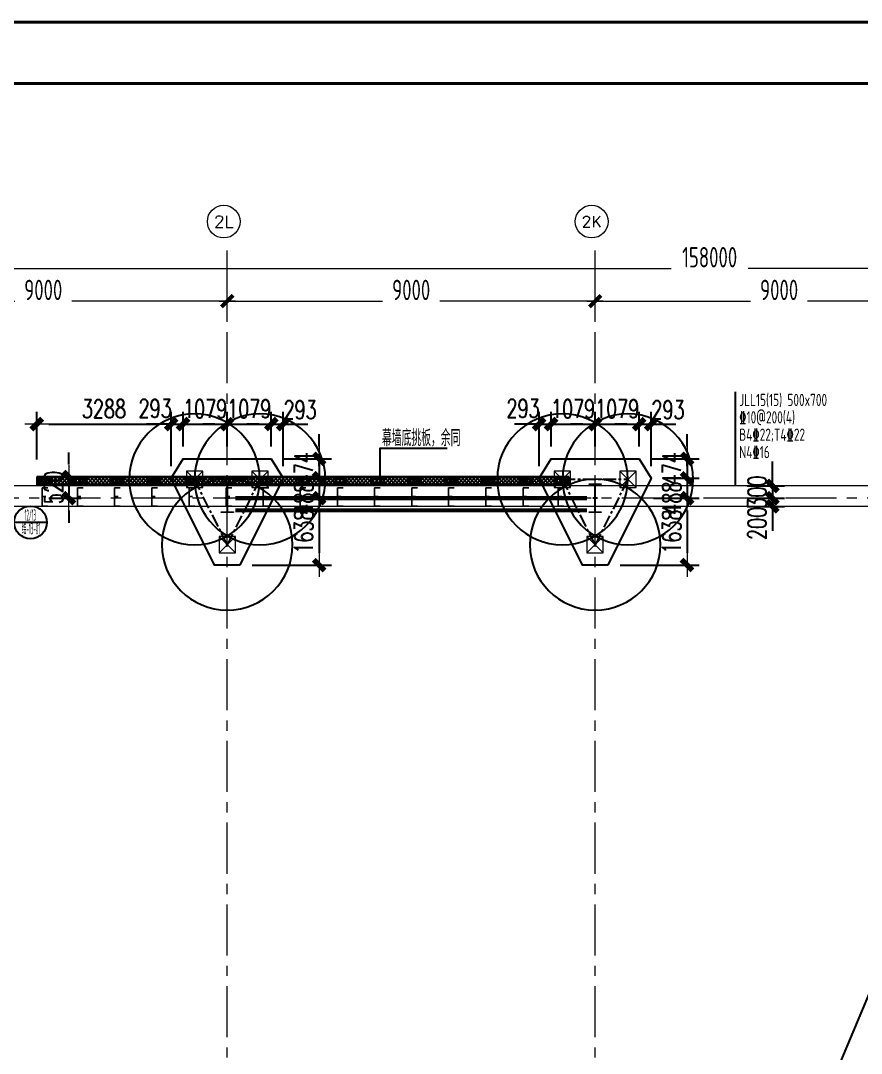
# Model space of a CAD drawing. Extents: x -1201378 to 2367219, y -619313 to 244905.
# Drawn here: x -178811 to -158247, y 4818 to 30085 of the extents above; entities that cross this region are included whole.
import ezdxf
from ezdxf.enums import TextEntityAlignment as Align

# ---------------------------------------------------------------- set-up
doc = ezdxf.new("R2010")
doc.units = 0
doc.header["$LTSCALE"] = 1000
doc.linetypes.add('CENTER', pattern=[2, 1.25, -0.25, 0.25, -0.25])
doc.layers.get('0').update_dxf_attribs({"linetype": 'CONTINUOUS'})
doc.layers.get('Defpoints').update_dxf_attribs({"linetype": 'CONTINUOUS'})
for name, color, linetype in [('0-cxFrame', 155, 'CONTINUOUS'), ('2钢材断面', 2, 'CONTINUOUS'), ('30预埋件', 30, 'CONTINUOUS'), ('40钢材投影', 40, 'CONTINUOUS'), ('ALT_CEN-0-30', 1, 'CENTER'), ('S-DOTE1', 140, 'CENTER'), ('S-HATCH1-W', 252, 'CONTINUOUS'), ('S-SGJ', 21, 'CONTINUOUS'), ('S-SKL-H', 151, 'CONTINUOUS'), ('S-SS', 111, 'CONTINUOUS'), ('S-XXX', 241, 'CONTINUOUS'), ('结构轮廓线', 1, 'CONTINUOUS')]:
    doc.layers.add(name, color=color, linetype=linetype)
for name, color, linetype, lineweight in [('0-cxText', 131, 'CONTINUOUS', 25), ('S-axis', 111, 'CONTINUOUS', 0), ('S-bkl', 4, 'CONTINUOUS', 0), ('S-col', 2, 'CONTINUOUS', 0), ('S-dim', 81, 'CONTINUOUS', 0), ('S-dote', 5, 'CENTER', 0), ('S-zhuang', 1, 'CONTINUOUS', 0), ('柱间支撑', 6, 'CENTER', 0)]:
    doc.layers.add(name, color=color, linetype=linetype, lineweight=lineweight)
doc.styles.add('_TCH_AXIS', font='COMPLEX', dxfattribs={"bigfont": 'GBCBIG'})
doc.styles.add('cx_tuming', font='simhei.ttf')
doc.styles.add('cx_tuqian1', font='')
doc.styles.add('DHTEXT-1', font='romans.shx', dxfattribs={"width": 0.7, "bigfont": 'chinese.shx'})
doc.styles.add('HZS', font='hzs.shx', dxfattribs={"width": 0.7, "bigfont": 'hztxt.shx'})
doc.styles.add('SS1', font='tj-romans1.shx', dxfattribs={"width": 0.7, "bigfont": 'tj-hztxt1.shx'})
doc.styles.add('TSSD_Dimension', font='tssdeng.shx', dxfattribs={"width": 0.7, "bigfont": 'hztxt.shx'})
doc.styles.add('样式 1', font='yjkeng.shx', dxfattribs={"width": 0.7, "height": 300, "bigfont": 'yjkchn.shx'})
doc.styles.add('黑体', font='simhei.ttf', dxfattribs={"width": 0.8})
doc.styles.get('cx_tuqian1').set_extended_font_data('SimSun')
doc.dimstyles.new('S-150-ARCHI', dxfattribs={"dimscale": 150, "dimtxt": 3, "dimasz": 2, "dimexe": 2, "dimexo": 2, "dimgap": 1, "dimtad": 1, "dimdec": 0, "dimzin": 0, "dimdsep": 46, "dimtxsty": 'SS1', "dimblk1": 'TT', "dimblk2": 'TT', "dimsah": 1, "dimcen": 1, "dimclrd": 256, "dimclre": 256, "dimclrt": 256, "dimadec": 0, "dimazin": 0, "dimtfac": 1, "dimtdec": 0, "dimtix": 1, "dimtmove": 2, "dimatfit": 0, "dimldrblk": 'TT', "dimfxl": 2, "dimtolj": 1, "dimtzin": 0, "dimarcsym": 0})
doc.dimstyles.new('TSSD_200_200', dxfattribs={"dimtxt": 500, "dimasz": 200, "dimexe": 200, "dimexo": 500, "dimgap": 200, "dimtad": 1, "dimdec": 0, "dimzin": 0, "dimdsep": 46, "dimtxsty": 'TSSD_Dimension', "dimblk": 'ARCHTICK', "dimcen": 0, "dimdle": 200, "dimclrt": 7, "dimadec": 0, "dimazin": 0, "dimtfac": 1, "dimtdec": 0, "dimtix": 1, "dimtmove": 2, "dimatfit": 3, "dimfxl": 1, "dimtolj": 1, "dimtzin": 0, "dimarcsym": 0})

# ---------------------------------------------------------------- blocks, each defined once
blk = doc.blocks.new('_ArchTick')
at = {"color": 0, "linetype": 'ByBlock', "const_width": 0.5}
blk.add_lwpolyline([(-0.71, -0.71), (0.71, 0.71)], dxfattribs=at)
blk = doc.blocks.new('*D100')
at = {"layer": 'Defpoints', "color": 0, "transparency": 16777216}
for p in [(-173758, -176778), (-182758, -177738), (-173758, -177738)]:
    blk.add_point(p, dxfattribs=at)
at = {"layer": 'S-axis', "color": 0, "lineweight": -2, "transparency": 16777216}
for p, q in [((-182758, -177238), (-182758, -176578)), ((-173758, -177238), (-173758, -176578)), ((-182958, -176778), (-178957, -176778)), ((-173558, -176778), (-177560, -176778))]:
    blk.add_line(p, q, dxfattribs=at)
at = {"layer": 'S-axis', "color": 0, "lineweight": -2, "transparency": 16777216, "xscale": 200, "yscale": 200, "zscale": 200, "rotation": 180}
blk.add_blockref('_ArchTick', (-182758, -176778), dxfattribs=at)
at = {"layer": 'S-axis', "color": 0, "lineweight": -2, "transparency": 16777216, "xscale": 200, "yscale": 200, "zscale": 200}
blk.add_blockref('_ArchTick', (-173758, -176778), dxfattribs=at)
at = {"layer": 'S-axis', "color": 7, "transparency": 16777216, "insert": (-178258, -176503), "char_height": 500, "attachment_point": 5, "style": 'TSSD_Dimension'}
blk.add_mtext('\\A1;9000', dxfattribs=at)
blk = doc.blocks.new('*D101')
at = {"layer": 'Defpoints', "color": 0, "transparency": 16777216}
for p in [(-164758, -176778), (-173758, -177738), (-164758, -177738)]:
    blk.add_point(p, dxfattribs=at)
at = {"layer": 'S-axis', "color": 0, "lineweight": -2, "transparency": 16777216}
for p, q in [((-173758, -177238), (-173758, -176578)), ((-164758, -177238), (-164758, -176578)), ((-173958, -176778), (-169957, -176778)), ((-164558, -176778), (-168560, -176778))]:
    blk.add_line(p, q, dxfattribs=at)
at = {"layer": 'S-axis', "color": 0, "lineweight": -2, "transparency": 16777216, "xscale": 200, "yscale": 200, "zscale": 200, "rotation": 180}
blk.add_blockref('_ArchTick', (-173758, -176778), dxfattribs=at)
at = {"layer": 'S-axis', "color": 0, "lineweight": -2, "transparency": 16777216, "xscale": 200, "yscale": 200, "zscale": 200}
blk.add_blockref('_ArchTick', (-164758, -176778), dxfattribs=at)
at = {"layer": 'S-axis', "color": 7, "transparency": 16777216, "insert": (-169258, -176503), "char_height": 500, "attachment_point": 5, "style": 'TSSD_Dimension'}
blk.add_mtext('\\A1;9000', dxfattribs=at)
blk = doc.blocks.new('*D102')
at = {"layer": 'Defpoints', "color": 0, "transparency": 16777216}
for p in [(-155758, -176778), (-164758, -177738), (-155758, -177738)]:
    blk.add_point(p, dxfattribs=at)
at = {"layer": 'S-axis', "color": 0, "lineweight": -2, "transparency": 16777216}
for p, q in [((-164758, -177238), (-164758, -176578)), ((-155758, -177238), (-155758, -176578)), ((-164958, -176778), (-160957, -176778)), ((-155558, -176778), (-159560, -176778))]:
    blk.add_line(p, q, dxfattribs=at)
at = {"layer": 'S-axis', "color": 0, "lineweight": -2, "transparency": 16777216, "xscale": 200, "yscale": 200, "zscale": 200, "rotation": 180}
blk.add_blockref('_ArchTick', (-164758, -176778), dxfattribs=at)
at = {"layer": 'S-axis', "color": 0, "lineweight": -2, "transparency": 16777216, "xscale": 200, "yscale": 200, "zscale": 200}
blk.add_blockref('_ArchTick', (-155758, -176778), dxfattribs=at)
at = {"layer": 'S-axis', "color": 7, "transparency": 16777216, "insert": (-160258, -176503), "char_height": 500, "attachment_point": 5, "style": 'TSSD_Dimension'}
blk.add_mtext('\\A1;9000', dxfattribs=at)
blk = doc.blocks.new('*D112')
at = {"layer": 'Defpoints', "color": 0, "transparency": 16777216}
for p in [(-82958, -175978), (-240958, -177638), (-82958, -177638)]:
    blk.add_point(p, dxfattribs=at)
at = {"layer": 'S-axis', "color": 0, "lineweight": -2, "transparency": 16777216}
for p, q in [((-240958, -177138), (-240958, -175778)), ((-82958, -177138), (-82958, -175778)), ((-241158, -175978), (-162899, -175978)), ((-82758, -175978), (-161018, -175978))]:
    blk.add_line(p, q, dxfattribs=at)
at = {"layer": 'S-axis', "color": 0, "lineweight": -2, "transparency": 16777216, "xscale": 200, "yscale": 200, "zscale": 200, "rotation": 180}
blk.add_blockref('_ArchTick', (-240958, -175978), dxfattribs=at)
at = {"layer": 'S-axis', "color": 0, "lineweight": -2, "transparency": 16777216, "xscale": 200, "yscale": 200, "zscale": 200}
blk.add_blockref('_ArchTick', (-82958, -175978), dxfattribs=at)
at = {"layer": 'S-axis', "color": 7, "transparency": 16777216, "insert": (-161958, -175703), "char_height": 500, "attachment_point": 5, "style": 'TSSD_Dimension'}
blk.add_mtext('\\A1;158000', dxfattribs=at)
blk = doc.blocks.new('nt66')
at = {"layer": 'S-col'}
blk.add_lwpolyline([(-195790, 766820), (-195490, 766820), (-195490, 766808), (-195636, 766808), (-195636, 766132), (-195490, 766132), (-195490, 766120), (-195790, 766120), (-195790, 766132), (-195644, 766132), (-195644, 766808), (-195790, 766808)], close=True, dxfattribs=at)
blk = doc.blocks.new('33333')
for p in [(-23214, -43900), (-14214, -43900)]:
    blk.add_blockref('nt66', p)
blk = doc.blocks.new('S-ZHUANG-400')
at = {"layer": 'S-zhuang'}
for p, q in [((200, -200), (-200, 200)), ((-200, -200), (200, 200))]:
    blk.add_line(p, q, dxfattribs=at)
blk.add_lwpolyline([(-200, 200), (200, 200), (200, -200), (-200, -200)], close=True, dxfattribs=at)
blk = doc.blocks.new('CT3')
at = {"layer": 'Defpoints'}
for centre in [(-101758, -256416), (-102558, -258016), (-100958, -258016)]:
    blk.add_circle(centre, 1600, dxfattribs=at)
at = {"layer": 'S-DOTE1', "ltscale": 0.25}
for p, q in [((-101698, -257554), (-101818, -257554)), ((-101758, -257494), (-101758, -257614))]:
    blk.add_line(p, q, dxfattribs=at)
at = {"layer": 'S-DOTE1', "linetype": 'CENTER', "ltscale": 0.25}
blk.add_lwpolyline([(-100958, -258016), (-101758, -256416), (-102558, -258016)], close=True, dxfattribs=at)
at = {"layer": 'S-HATCH1-W'}
blk.add_lwpolyline([(-101449, -255916), (-102067, -255916), (-103130, -258042), (-102837, -258516), (-100680, -258516), (-100387, -258042)], close=True, dxfattribs=at)
at = {"layer": 'S-zhuang', "rotation": 90.00000000000001}
for p in [(-101758, -256416), (-102558, -258016), (-100958, -258016)]:
    blk.add_blockref('S-ZHUANG-400', p, dxfattribs=at)
blk = doc.blocks.new('TK22.A0 L(Dragon)')
at = {"layer": '0-cxFrame', "color": 7, "const_width": 0.5}
blk.add_lwpolyline([(0, 0), (-1486, 0), (-1486, 841), (0, 841)], close=True, dxfattribs=at)
at = {"layer": '0-cxFrame', "const_width": 0.5}
blk.add_lwpolyline([(-80, 10), (-1466, 10), (-1466, 831), (-80, 831)], close=True, dxfattribs=at)
at = {"style": '黑体', "flags": 4}
blk.add_attdef('图幅', text='', height=3.3, dxfattribs=at).set_placement((-40, 3), align=Align.RIGHT)
at = {"layer": '0-cxText', "flags": 4}
for tag, height, style, p in [('建设单位', 3.5, 'cx_tuming', (-45, 240)), ('项目名称', 3.5, 'cx_tuming', (-45, 210)), ('子项名称', 3.5, 'cx_tuming', (-45, 180)), ('工程编号', 3.3, 'cx_tuqian1', (-35, 165)), ('图名1', 3.5, 'cx_tuming', (-45, 87)), ('图名2', 3.5, 'cx_tuming', (-45, 79)), ('图名3', 3.5, 'cx_tuming', (-45, 71)), ('出图日期', 3.3, 'cx_tuqian1', (-39, 60)), ('专业', 3.3, 'cx_tuqian1', (-55, 52)), ('图号', 3.3, 'cx_tuqian1', (-55, 44)), ('版次', 3.3, 'cx_tuqian1', (-20, 44))]:
    blk.add_attdef(tag, text='', height=height, dxfattribs=dict(at, style=style)).set_placement(p, align=Align.MIDDLE)
at = {"layer": 'Defpoints', "color": 6, "flags": 4}
for tag, height, style, p in [('tufu', 3.3, '黑体', (-12, 12)), ('dwfname', 4, 'cx_tuqian1', (-80, 3))]:
    blk.add_attdef(tag, text='', height=height, dxfattribs=dict(at, style=style)).set_placement(p, align=Align.RIGHT)
blk = doc.blocks.new('TT')
blk.add_line((-0.969, 0), (0.969, 0))
at = {"const_width": 0.45}
blk.add_lwpolyline([(-0.442, -0.442), (0.442, 0.442)], dxfattribs=at)
blk = doc.blocks.new('*D2096')
at = {"layer": 'Defpoints', "color": 0, "transparency": 16777216}
for p in [(-174837, 20214), (-174837, 19364), (-175130, 18889)]:
    blk.add_point(p, dxfattribs=at)
at = {"layer": 'S-dim', "lineweight": -2, "transparency": 16777216}
for p, q in [((-175130, 19189), (-175130, 20514)), ((-174837, 19664), (-174837, 20514)), ((-175430, 20214), (-175730, 20214)), ((-175130, 20214), (-174837, 20214)), ((-174537, 20214), (-174237, 20214))]:
    blk.add_line(p, q, dxfattribs=at)
at = {"layer": 'S-dim', "lineweight": -2, "transparency": 16777216, "xscale": 300, "yscale": 300, "zscale": 300}
blk.add_blockref('TT', (-175130, 20214), dxfattribs=at)
at = {"layer": 'S-dim', "lineweight": -2, "transparency": 16777216, "xscale": 300, "yscale": 300, "zscale": 300, "rotation": 180}
blk.add_blockref('TT', (-174837, 20214), dxfattribs=at)
at = {"layer": 'S-dim', "transparency": 16777216, "insert": (-175522, 20598), "char_height": 450, "attachment_point": 5, "style": 'SS1'}
blk.add_mtext('\\A1;293', dxfattribs=at)
blk = doc.blocks.new('*D2097')
at = {"layer": 'Defpoints', "color": 0, "transparency": 16777216}
for p in [(-173758, 20214), (-174837, 19364), (-173758, 19364)]:
    blk.add_point(p, dxfattribs=at)
at = {"layer": 'S-dim', "lineweight": -2, "transparency": 16777216}
for p, q in [((-174837, 19664), (-174837, 20514)), ((-173758, 19664), (-173758, 20514)), ((-175137, 20214), (-175437, 20214)), ((-174837, 20214), (-173758, 20214)), ((-173458, 20214), (-173158, 20214))]:
    blk.add_line(p, q, dxfattribs=at)
at = {"layer": 'S-dim', "lineweight": -2, "transparency": 16777216, "xscale": 300, "yscale": 300, "zscale": 300}
blk.add_blockref('TT', (-174837, 20214), dxfattribs=at)
at = {"layer": 'S-dim', "lineweight": -2, "transparency": 16777216, "xscale": 300, "yscale": 300, "zscale": 300, "rotation": 180}
blk.add_blockref('TT', (-173758, 20214), dxfattribs=at)
at = {"layer": 'S-dim', "transparency": 16777216, "insert": (-174298, 20589), "char_height": 450, "attachment_point": 5, "style": 'SS1'}
blk.add_mtext('\\A1;1079', dxfattribs=at)
blk = doc.blocks.new('*D2098')
at = {"layer": 'Defpoints', "color": 0, "transparency": 16777216}
for p in [(-172680, 20214), (-173758, 19364), (-172680, 19364)]:
    blk.add_point(p, dxfattribs=at)
at = {"layer": 'S-dim', "lineweight": -2, "transparency": 16777216}
for p, q in [((-173758, 19664), (-173758, 20514)), ((-172680, 19664), (-172680, 20514)), ((-174058, 20214), (-174358, 20214)), ((-173758, 20214), (-172680, 20214)), ((-172380, 20214), (-172080, 20214))]:
    blk.add_line(p, q, dxfattribs=at)
at = {"layer": 'S-dim', "lineweight": -2, "transparency": 16777216, "xscale": 300, "yscale": 300, "zscale": 300}
blk.add_blockref('TT', (-173758, 20214), dxfattribs=at)
at = {"layer": 'S-dim', "lineweight": -2, "transparency": 16777216, "xscale": 300, "yscale": 300, "zscale": 300, "rotation": 180}
blk.add_blockref('TT', (-172680, 20214), dxfattribs=at)
at = {"layer": 'S-dim', "transparency": 16777216, "insert": (-173219, 20589), "char_height": 450, "attachment_point": 5, "style": 'SS1'}
blk.add_mtext('\\A1;1079', dxfattribs=at)
blk = doc.blocks.new('*D2099')
at = {"layer": 'Defpoints', "color": 0, "transparency": 16777216}
for p in [(-172387, 20214), (-172680, 19364), (-172387, 18889)]:
    blk.add_point(p, dxfattribs=at)
at = {"layer": 'S-dim', "lineweight": -2, "transparency": 16777216}
for p, q in [((-172680, 19664), (-172680, 20514)), ((-172387, 19189), (-172387, 20514)), ((-172980, 20214), (-173280, 20214)), ((-172680, 20214), (-172387, 20214)), ((-172087, 20214), (-171787, 20214))]:
    blk.add_line(p, q, dxfattribs=at)
at = {"layer": 'S-dim', "lineweight": -2, "transparency": 16777216, "xscale": 300, "yscale": 300, "zscale": 300}
blk.add_blockref('TT', (-172680, 20214), dxfattribs=at)
at = {"layer": 'S-dim', "lineweight": -2, "transparency": 16777216, "xscale": 300, "yscale": 300, "zscale": 300, "rotation": 180}
blk.add_blockref('TT', (-172387, 20214), dxfattribs=at)
at = {"layer": 'S-dim', "transparency": 16777216, "insert": (-171976, 20564), "char_height": 450, "attachment_point": 5, "style": 'SS1'}
blk.add_mtext('\\A1;293', dxfattribs=at)
blk = doc.blocks.new('*D2100')
at = {"layer": 'Defpoints', "color": 0, "transparency": 16777216}
for p in [(-172680, 19364), (-172387, 18889), (-171511, 18889)]:
    blk.add_point(p, dxfattribs=at)
at = {"layer": 'S-dim', "lineweight": -2, "transparency": 16777216}
for p, q in [((-171511, 19664), (-171511, 19964)), ((-172380, 19364), (-171211, 19364)), ((-171511, 19364), (-171511, 18889)), ((-172087, 18889), (-171211, 18889)), ((-171511, 18589), (-171511, 18289))]:
    blk.add_line(p, q, dxfattribs=at)
at = {"layer": 'S-dim', "lineweight": -2, "transparency": 16777216, "xscale": 300, "yscale": 300, "zscale": 300}
for p, rotation in [((-171511, 19364), 270), ((-171511, 18889), 90)]:
    blk.add_blockref('TT', p, dxfattribs=dict(at, rotation=rotation))
at = {"layer": 'S-dim', "transparency": 16777216, "insert": (-171886, 19127), "char_height": 450, "attachment_point": 5, "rotation": 90, "style": 'SS1'}
blk.add_mtext('\\A1;474', dxfattribs=at)
blk = doc.blocks.new('*D2101')
at = {"layer": 'Defpoints', "color": 0, "transparency": 16777216}
for p in [(-172387, 18889), (-172630, 18402), (-171511, 18402)]:
    blk.add_point(p, dxfattribs=at)
at = {"layer": 'S-dim', "lineweight": -2, "transparency": 16777216}
for p, q in [((-171511, 19189), (-171511, 19489)), ((-172087, 18889), (-171211, 18889)), ((-171511, 18889), (-171511, 18402)), ((-172330, 18402), (-171211, 18402)), ((-171511, 18102), (-171511, 17802))]:
    blk.add_line(p, q, dxfattribs=at)
at = {"layer": 'S-dim', "lineweight": -2, "transparency": 16777216, "xscale": 300, "yscale": 300, "zscale": 300}
for p, rotation in [((-171511, 18889), 270), ((-171511, 18402), 90)]:
    blk.add_blockref('TT', p, dxfattribs=dict(at, rotation=rotation))
at = {"layer": 'S-dim', "transparency": 16777216, "insert": (-171886, 18402), "char_height": 450, "attachment_point": 5, "rotation": 90, "style": 'SS1'}
blk.add_mtext('\\A1;488', dxfattribs=at)
blk = doc.blocks.new('*D2102')
at = {"layer": 'Defpoints', "color": 0, "transparency": 16777216}
for p in [(-172630, 18402), (-173449, 16764), (-171511, 16764)]:
    blk.add_point(p, dxfattribs=at)
at = {"layer": 'S-dim', "lineweight": -2, "transparency": 16777216}
for p, q in [((-172330, 18402), (-171211, 18402)), ((-171511, 18102), (-171511, 17064)), ((-173149, 16764), (-171211, 16764))]:
    blk.add_line(p, q, dxfattribs=at)
at = {"layer": 'S-dim', "lineweight": -2, "transparency": 16777216, "xscale": 300, "yscale": 300, "zscale": 300}
for p, rotation in [((-171511, 18402), 90), ((-171511, 16764), 270)]:
    blk.add_blockref('TT', p, dxfattribs=dict(at, rotation=rotation))
at = {"layer": 'S-dim', "transparency": 16777216, "insert": (-171886, 17583), "char_height": 450, "attachment_point": 5, "rotation": 90, "style": 'SS1'}
blk.add_mtext('\\A1;1638', dxfattribs=at)
blk = doc.blocks.new('*D2103')
at = {"layer": 'Defpoints', "color": 0, "transparency": 16777216}
for p in [(-165837, 20214), (-165837, 19364), (-166130, 18889)]:
    blk.add_point(p, dxfattribs=at)
at = {"layer": 'S-dim', "lineweight": -2, "transparency": 16777216}
for p, q in [((-166130, 19189), (-166130, 20514)), ((-165837, 19664), (-165837, 20514)), ((-166430, 20214), (-166730, 20214)), ((-166130, 20214), (-165837, 20214)), ((-165537, 20214), (-165237, 20214))]:
    blk.add_line(p, q, dxfattribs=at)
at = {"layer": 'S-dim', "lineweight": -2, "transparency": 16777216, "xscale": 300, "yscale": 300, "zscale": 300}
blk.add_blockref('TT', (-166130, 20214), dxfattribs=at)
at = {"layer": 'S-dim', "lineweight": -2, "transparency": 16777216, "xscale": 300, "yscale": 300, "zscale": 300, "rotation": 180}
blk.add_blockref('TT', (-165837, 20214), dxfattribs=at)
at = {"layer": 'S-dim', "transparency": 16777216, "insert": (-166522, 20598), "char_height": 450, "attachment_point": 5, "style": 'SS1'}
blk.add_mtext('\\A1;293', dxfattribs=at)
blk = doc.blocks.new('*D2104')
at = {"layer": 'Defpoints', "color": 0, "transparency": 16777216}
for p in [(-164758, 20214), (-165837, 19364), (-164758, 19364)]:
    blk.add_point(p, dxfattribs=at)
at = {"layer": 'S-dim', "lineweight": -2, "transparency": 16777216}
for p, q in [((-165837, 19664), (-165837, 20514)), ((-164758, 19664), (-164758, 20514)), ((-166137, 20214), (-166437, 20214)), ((-165837, 20214), (-164758, 20214)), ((-164458, 20214), (-164158, 20214))]:
    blk.add_line(p, q, dxfattribs=at)
at = {"layer": 'S-dim', "lineweight": -2, "transparency": 16777216, "xscale": 300, "yscale": 300, "zscale": 300}
blk.add_blockref('TT', (-165837, 20214), dxfattribs=at)
at = {"layer": 'S-dim', "lineweight": -2, "transparency": 16777216, "xscale": 300, "yscale": 300, "zscale": 300, "rotation": 180}
blk.add_blockref('TT', (-164758, 20214), dxfattribs=at)
at = {"layer": 'S-dim', "transparency": 16777216, "insert": (-165298, 20589), "char_height": 450, "attachment_point": 5, "style": 'SS1'}
blk.add_mtext('\\A1;1079', dxfattribs=at)
blk = doc.blocks.new('*D2105')
at = {"layer": 'Defpoints', "color": 0, "transparency": 16777216}
for p in [(-163680, 20214), (-164758, 19364), (-163680, 19364)]:
    blk.add_point(p, dxfattribs=at)
at = {"layer": 'S-dim', "lineweight": -2, "transparency": 16777216}
for p, q in [((-164758, 19664), (-164758, 20514)), ((-163680, 19664), (-163680, 20514)), ((-165058, 20214), (-165358, 20214)), ((-164758, 20214), (-163680, 20214)), ((-163380, 20214), (-163080, 20214))]:
    blk.add_line(p, q, dxfattribs=at)
at = {"layer": 'S-dim', "lineweight": -2, "transparency": 16777216, "xscale": 300, "yscale": 300, "zscale": 300}
blk.add_blockref('TT', (-164758, 20214), dxfattribs=at)
at = {"layer": 'S-dim', "lineweight": -2, "transparency": 16777216, "xscale": 300, "yscale": 300, "zscale": 300, "rotation": 180}
blk.add_blockref('TT', (-163680, 20214), dxfattribs=at)
at = {"layer": 'S-dim', "transparency": 16777216, "insert": (-164219, 20589), "char_height": 450, "attachment_point": 5, "style": 'SS1'}
blk.add_mtext('\\A1;1079', dxfattribs=at)
blk = doc.blocks.new('*D2106')
at = {"layer": 'Defpoints', "color": 0, "transparency": 16777216}
for p in [(-163387, 20214), (-163680, 19364), (-163387, 18889)]:
    blk.add_point(p, dxfattribs=at)
at = {"layer": 'S-dim', "lineweight": -2, "transparency": 16777216}
for p, q in [((-163680, 19664), (-163680, 20514)), ((-163387, 19189), (-163387, 20514)), ((-163980, 20214), (-164280, 20214)), ((-163680, 20214), (-163387, 20214)), ((-163087, 20214), (-162787, 20214))]:
    blk.add_line(p, q, dxfattribs=at)
at = {"layer": 'S-dim', "lineweight": -2, "transparency": 16777216, "xscale": 300, "yscale": 300, "zscale": 300}
blk.add_blockref('TT', (-163680, 20214), dxfattribs=at)
at = {"layer": 'S-dim', "lineweight": -2, "transparency": 16777216, "xscale": 300, "yscale": 300, "zscale": 300, "rotation": 180}
blk.add_blockref('TT', (-163387, 20214), dxfattribs=at)
at = {"layer": 'S-dim', "transparency": 16777216, "insert": (-162976, 20564), "char_height": 450, "attachment_point": 5, "style": 'SS1'}
blk.add_mtext('\\A1;293', dxfattribs=at)
blk = doc.blocks.new('*D2107')
at = {"layer": 'Defpoints', "color": 0, "transparency": 16777216}
for p in [(-163680, 19364), (-163387, 18889), (-162511, 18889)]:
    blk.add_point(p, dxfattribs=at)
at = {"layer": 'S-dim', "lineweight": -2, "transparency": 16777216}
for p, q in [((-162511, 19664), (-162511, 19964)), ((-163380, 19364), (-162211, 19364)), ((-162511, 19364), (-162511, 18889)), ((-163087, 18889), (-162211, 18889)), ((-162511, 18589), (-162511, 18289))]:
    blk.add_line(p, q, dxfattribs=at)
at = {"layer": 'S-dim', "lineweight": -2, "transparency": 16777216, "xscale": 300, "yscale": 300, "zscale": 300}
for p, rotation in [((-162511, 19364), 270), ((-162511, 18889), 90)]:
    blk.add_blockref('TT', p, dxfattribs=dict(at, rotation=rotation))
at = {"layer": 'S-dim', "transparency": 16777216, "insert": (-162886, 19127), "char_height": 450, "attachment_point": 5, "rotation": 90, "style": 'SS1'}
blk.add_mtext('\\A1;474', dxfattribs=at)
blk = doc.blocks.new('*D2108')
at = {"layer": 'Defpoints', "color": 0, "transparency": 16777216}
for p in [(-163387, 18889), (-163630, 18402), (-162511, 18402)]:
    blk.add_point(p, dxfattribs=at)
at = {"layer": 'S-dim', "lineweight": -2, "transparency": 16777216}
for p, q in [((-162511, 19189), (-162511, 19489)), ((-163087, 18889), (-162211, 18889)), ((-162511, 18889), (-162511, 18402)), ((-163330, 18402), (-162211, 18402)), ((-162511, 18102), (-162511, 17802))]:
    blk.add_line(p, q, dxfattribs=at)
at = {"layer": 'S-dim', "lineweight": -2, "transparency": 16777216, "xscale": 300, "yscale": 300, "zscale": 300}
for p, rotation in [((-162511, 18889), 270), ((-162511, 18402), 90)]:
    blk.add_blockref('TT', p, dxfattribs=dict(at, rotation=rotation))
at = {"layer": 'S-dim', "transparency": 16777216, "insert": (-162886, 18402), "char_height": 450, "attachment_point": 5, "rotation": 90, "style": 'SS1'}
blk.add_mtext('\\A1;488', dxfattribs=at)
blk = doc.blocks.new('*D2109')
at = {"layer": 'Defpoints', "color": 0, "transparency": 16777216}
for p in [(-163630, 18402), (-164449, 16764), (-162511, 16764)]:
    blk.add_point(p, dxfattribs=at)
at = {"layer": 'S-dim', "lineweight": -2, "transparency": 16777216}
for p, q in [((-163330, 18402), (-162211, 18402)), ((-162511, 18102), (-162511, 17064)), ((-164149, 16764), (-162211, 16764))]:
    blk.add_line(p, q, dxfattribs=at)
at = {"layer": 'S-dim', "lineweight": -2, "transparency": 16777216, "xscale": 300, "yscale": 300, "zscale": 300}
for p, rotation in [((-162511, 18402), 90), ((-162511, 16764), 270)]:
    blk.add_blockref('TT', p, dxfattribs=dict(at, rotation=rotation))
at = {"layer": 'S-dim', "transparency": 16777216, "insert": (-162886, 17583), "char_height": 450, "attachment_point": 5, "rotation": 90, "style": 'SS1'}
blk.add_mtext('\\A1;1638', dxfattribs=at)
blk = doc.blocks.new('*D6403')
at = {"layer": 'Defpoints', "color": 0, "transparency": 16777216}
for p in [(-161339, 18702), (-161339, 18402), (-160423, 18402)]:
    blk.add_point(p, dxfattribs=at)
at = {"layer": 'S-dim', "lineweight": -2, "transparency": 16777216}
for p, q in [((-160423, 19002), (-160423, 19302)), ((-161039, 18702), (-160123, 18702)), ((-160423, 18702), (-160423, 18402)), ((-161039, 18402), (-160123, 18402)), ((-160423, 18102), (-160423, 17802))]:
    blk.add_line(p, q, dxfattribs=at)
at = {"layer": 'S-dim', "lineweight": -2, "transparency": 16777216, "xscale": 300, "yscale": 300, "zscale": 300}
for p, rotation in [((-160423, 18702), 270), ((-160423, 18402), 90)]:
    blk.add_blockref('TT', p, dxfattribs=dict(at, rotation=rotation))
at = {"layer": 'S-dim', "transparency": 16777216, "insert": (-160798, 18552), "char_height": 450, "attachment_point": 5, "rotation": 90, "style": 'SS1'}
blk.add_mtext('\\A1;300', dxfattribs=at)
blk = doc.blocks.new('*D6404')
at = {"layer": 'Defpoints', "color": 0, "transparency": 16777216}
for p in [(-161339, 18402), (-161339, 18202), (-160423, 18202)]:
    blk.add_point(p, dxfattribs=at)
at = {"layer": 'S-dim', "lineweight": -2, "transparency": 16777216}
for p, q in [((-160423, 18702), (-160423, 19002)), ((-161039, 18402), (-160123, 18402)), ((-161039, 18202), (-160123, 18202)), ((-160423, 18402), (-160423, 18202)), ((-160423, 17902), (-160423, 17602))]:
    blk.add_line(p, q, dxfattribs=at)
at = {"layer": 'S-dim', "lineweight": -2, "transparency": 16777216, "xscale": 300, "yscale": 300, "zscale": 300}
for p, rotation in [((-160423, 18402), 270), ((-160423, 18202), 90)]:
    blk.add_blockref('TT', p, dxfattribs=dict(at, rotation=rotation))
at = {"layer": 'S-dim', "transparency": 16777216, "insert": (-160798, 17785), "char_height": 450, "attachment_point": 5, "rotation": 90, "style": 'SS1'}
blk.add_mtext('\\A1;200', dxfattribs=at)
blk = doc.blocks.new('*D6539')
at = {"layer": 'Defpoints', "color": 0, "transparency": 16777216}
for p in [(-175130, 20214), (-178418, 19052), (-175130, 18889)]:
    blk.add_point(p, dxfattribs=at)
at = {"layer": 'S-dim', "lineweight": -2, "transparency": 16777216}
for p, q in [((-178418, 19352), (-178418, 20514)), ((-175130, 19189), (-175130, 20514)), ((-178118, 20214), (-175430, 20214))]:
    blk.add_line(p, q, dxfattribs=at)
at = {"layer": 'S-dim', "lineweight": -2, "transparency": 16777216, "xscale": 300, "yscale": 300, "zscale": 300, "rotation": 180}
blk.add_blockref('TT', (-178418, 20214), dxfattribs=at)
at = {"layer": 'S-dim', "lineweight": -2, "transparency": 16777216, "xscale": 300, "yscale": 300, "zscale": 300}
blk.add_blockref('TT', (-175130, 20214), dxfattribs=at)
at = {"layer": 'S-dim', "transparency": 16777216, "insert": (-176774, 20589), "char_height": 450, "attachment_point": 5, "style": 'SS1'}
blk.add_mtext('\\A1;3288', dxfattribs=at)
blk = doc.blocks.new('*D6540')
at = {"layer": 'Defpoints', "color": 0, "transparency": 16777216}
for p in [(-178418, 18922), (-178418, 18402), (-177630, 18402)]:
    blk.add_point(p, dxfattribs=at)
at = {"layer": 'S-dim', "lineweight": -2, "transparency": 16777216}
for p, q in [((-177630, 19222), (-177630, 19522)), ((-178118, 18922), (-177330, 18922)), ((-177630, 18922), (-177630, 18402)), ((-178118, 18402), (-177330, 18402)), ((-177630, 18102), (-177630, 17802))]:
    blk.add_line(p, q, dxfattribs=at)
at = {"layer": 'S-dim', "lineweight": -2, "transparency": 16777216, "xscale": 300, "yscale": 300, "zscale": 300}
for p, rotation in [((-177630, 18922), 270), ((-177630, 18402), 90)]:
    blk.add_blockref('TT', p, dxfattribs=dict(at, rotation=rotation))
at = {"layer": 'S-dim', "transparency": 16777216, "insert": (-178005, 18662), "char_height": 450, "attachment_point": 5, "rotation": 90, "style": 'SS1'}
blk.add_mtext('\\A1;520', dxfattribs=at)
blk = doc.blocks.new('2号一层翻口')
at = {"layer": '结构轮廓线', "color": 1, "ltscale": 500}
for p, q in [((-165398, 518922), (-178418, 518922)), ((-178418, 518922), (-178418, 518702)), ((-165398, 518922), (-165398, 518702))]:
    blk.add_line(p, q, dxfattribs=at)
blk = doc.blocks.new('20250902145151')
at = {"layer": '2钢材断面'}
for p, q in [((150, 100), (-150, 100)), ((-150, 100), (-150, -100)), ((150, -100), (150, 100)), ((-150, -100), (150, -100))]:
    blk.add_line(p, q, dxfattribs=at)
at = {"layer": '40钢材投影'}
for centre, radius in [((-100, 50), 10), ((-100, 50), 5), ((0, 50), 10), ((0, 50), 5), ((100, 50), 10), ((100, 50), 5), ((-100, -50), 10), ((-100, -50), 5), ((0, -50), 10), ((0, -50), 5), ((100, -50), 10), ((100, -50), 5)]:
    blk.add_circle(centre, radius, dxfattribs=at)
at = {"layer": 'ALT_CEN-0-30', "ltscale": 20}
for p, q in [((-150, 50), (150, 50)), ((-100, 100), (-100, -100)), ((0, 100), (0, -100)), ((100, 100), (100, -100)), ((-150, -50), (150, -50))]:
    blk.add_line(p, q, dxfattribs=at)
blk = doc.blocks.new('20250912153858')
at = {"ltscale": 50}
blk.add_blockref('20250902145151', (0, 100), dxfattribs=at)
at = {"layer": '30预埋件', "style": 'DHTEXT-1', "text_generation_flag": 6, "width": 0.55}
blk.add_attdef('B', (105, -65), '', height=450, dxfattribs=at)
blk = doc.blocks.new('A$C9c07358d')
at = {"layer": '柱间支撑', "const_width": 100}
for points in [[(75100, 150), (66500, 150)], [(75100, -150), (66500, -150)]]:
    blk.add_lwpolyline(points, dxfattribs=at)
blk = doc.blocks.new('2#轴网')
at = {"layer": 'S-axis'}
for centre in [(-173843.4, -174832), (-164843.4, -174832)]:
    blk.add_circle(centre, 400, dxfattribs=at)
at = {"layer": 'S-dote'}
for p, q in [((-173758.5, -270787), (-173758.5, -175298.2)), ((-164758.5, -270787), (-164758.5, -175298.2)), ((-74854.3, -181598.2), (-251154.3, -181598.2))]:
    blk.add_line(p, q, dxfattribs=at)
at = {"layer": 'S-axis', "style": '_TCH_AXIS'}
for s, height, p, p2 in [('2L', 288.12, (-174083.5, -174976.1), (-173603.3, -174976.1)), ('2K', 265.5, (-165089.9, -174964.8), (-164596.8, -174964.8))]:
    blk.add_text(s, height=height, dxfattribs=at).set_placement(p, p2, align=Align.FIT)
at = {"layer": 'S-axis'}
for base, p1, p2, picture, middle in [((-82958.5, -175978.2), (-240958.5, -177638.2), (-82958.5, -177638.2), '*D112', (-161958.5, -175703.2)), ((-173758.5, -176778.2), (-182758.5, -177738.2), (-173758.5, -177738.2), '*D100', (-178258.5, -176503.2)), ((-164758.5, -176778.2), (-173758.5, -177738.2), (-164758.5, -177738.2), '*D101', (-169258.5, -176503.2)), ((-155758.5, -176778.2), (-164758.5, -177738.2), (-155758.5, -177738.2), '*D102', (-160258.5, -176503.2))]:
    dim = blk.add_linear_dim(base=base, p1=p1, p2=p2, angle=0, dimstyle='TSSD_200_200', dxfattribs=at)
    dim.commit()
    dim.dimension.update_dxf_attribs({"geometry": picture, "text_midpoint": middle, "dimtype": 161})

msp = doc.modelspace()

# ---------------------------------------------------------------- hatches: boundary and pattern name
at = {"layer": 'S-HATCH1-W'}
h = msp.add_hatch(dxfattribs=at)
h.set_pattern_fill('ANSI37', color=256, scale=20)
h.set_pattern_definition([(45, (54000, 274540.09), (-44.901281, 44.901281), []), (135, (54000, 274540.09), (-44.901281, -44.901281), [])])
h.paths.add_polyline_path([(-165448.5, 18721.8), (-165448.5, 18921.8), (-178368.5, 18921.8), (-178368.5, 18721.8)])

# ---------------------------------------------------------------- linework, layer by layer
at = {"layer": 'Defpoints', "color": 1}
msp.add_line((-153008.5, 18363.8), (-214519.2, -128743.1), dxfattribs=at)
at = {"layer": 'S-bkl'}
for p, q in [((-83754.5, 18701.8), (-219244.8, 18701.8)), ((-83754.5, 18201.8), (-218937.8, 18201.8))]:
    msp.add_line(p, q, dxfattribs=at)
at = {"layer": 'S-HATCH1-W'}
msp.add_lwpolyline([(-178368.5, 18921.8), (-165448.5, 18921.8), (-165448.5, 18721.8), (-178368.5, 18721.8)], close=True, dxfattribs=at)
at = {"layer": 'S-SGJ'}
msp.add_lwpolyline([(-168379.5, 19618.8), (-170029, 19618.8), (-170029, 18921.8)], dxfattribs=at)
at = {"layer": 'S-SKL-H'}
msp.add_line((-161321.7, 18701.8), (-161321.7, 21003.5), dxfattribs=at)
at = {"layer": 'S-XXX'}
msp.add_line((-178169, 17810.1), (-179377.1, 17810.1), dxfattribs=at)
msp.add_circle((-178569, 17810.1), 400, dxfattribs=at)

# ---------------------------------------------------------------- block references
at = {"layer": '0-cxFrame', "xscale": 150, "yscale": 150, "zscale": 150}
msp.add_blockref('TK22.A0 L(Dragon)', (-50573.1, -96102.2), dxfattribs=at)
at = {"layer": 'S-axis'}
msp.add_blockref('2#轴网', (0, 200000), dxfattribs=at)
at = {"layer": 'S-col'}
msp.add_blockref('33333', (45095.7, -704168.2), dxfattribs=at)
at = {"layer": 'S-SS'}
for name, p in [('2号一层翻口', (0, -500000)), ('A$C9c07358d', (-240058.5, 18251.8))]:
    msp.add_blockref(name, p, dxfattribs=at)
at = {"layer": 'S-zhuang', "xscale": -1, "rotation": 180}
for p in [(-72000, -239152.4), (-63000, -239152.4)]:
    msp.add_blockref('CT3', p, dxfattribs=at)
at = {"layer": '结构轮廓线', "ltscale": 500}
ref = msp.add_blockref('20250912153858', (-178218.5, 18721.8), dxfattribs=dict(at, xscale=-1))
ref.add_attrib('B', 'E', (-178323.9, 18206.9), dxfattribs={"layer": '30预埋件', "height": 450, "rotation": 180, "style": 'DHTEXT-1', "text_generation_flag": 6, "width": 0.55})
ref = msp.add_blockref('20250912153858', (-177358.5, 18721.8), dxfattribs=dict(at, xscale=-1))
ref.add_attrib('B', 'E', (-177463.9, 18206.9), dxfattribs={"layer": '30预埋件', "height": 450, "rotation": 180, "style": 'DHTEXT-1', "text_generation_flag": 6, "width": 0.55})
ref = msp.add_blockref('20250912153858', (-176448.5, 18721.8), dxfattribs=dict(at, xscale=-1))
ref.add_attrib('B', 'E', (-176553.9, 18206.9), dxfattribs={"layer": '30预埋件', "height": 450, "rotation": 180, "style": 'DHTEXT-1', "text_generation_flag": 6, "width": 0.55})
ref = msp.add_blockref('20250912153858', (-175538.5, 18721.8), dxfattribs=dict(at, xscale=-1))
ref.add_attrib('B', 'E', (-175643.9, 18206.9), dxfattribs={"layer": '30预埋件', "height": 450, "rotation": 180, "style": 'DHTEXT-1', "text_generation_flag": 6, "width": 0.55})
ref = msp.add_blockref('20250912153858', (-174628.5, 18721.8), dxfattribs=dict(at, xscale=-1))
ref.add_attrib('B', 'E', (-174733.9, 18206.9), dxfattribs={"layer": '30预埋件', "height": 450, "rotation": 180, "style": 'DHTEXT-1', "text_generation_flag": 6, "width": 0.55})
ref = msp.add_blockref('20250912153858', (-173718.5, 18721.8), dxfattribs=dict(at, xscale=-1))
ref.add_attrib('B', 'E', (-173823.9, 18206.9), dxfattribs={"layer": '30预埋件', "height": 450, "rotation": 180, "style": 'DHTEXT-1', "text_generation_flag": 6, "width": 0.55})
ref = msp.add_blockref('20250912153858', (-172818.5, 18721.8), dxfattribs=dict(at, xscale=-1))
ref.add_attrib('B', 'E', (-172923.9, 18206.9), dxfattribs={"layer": '30预埋件', "height": 450, "rotation": 180, "style": 'DHTEXT-1', "text_generation_flag": 6, "width": 0.55})
ref = msp.add_blockref('20250912153858', (-171908.5, 18721.8), dxfattribs=dict(at, xscale=-1))
ref.add_attrib('B', 'E', (-172013.9, 18206.9), dxfattribs={"layer": '30预埋件', "height": 450, "rotation": 180, "style": 'DHTEXT-1', "text_generation_flag": 6, "width": 0.55})
ref = msp.add_blockref('20250912153858', (-170998.5, 18721.8), dxfattribs=dict(at, xscale=-1))
ref.add_attrib('B', 'E', (-171103.9, 18206.9), dxfattribs={"layer": '30预埋件', "height": 450, "rotation": 180, "style": 'DHTEXT-1', "text_generation_flag": 6, "width": 0.55})
ref = msp.add_blockref('20250912153858', (-170088.5, 18721.8), dxfattribs=dict(at, xscale=-1))
ref.add_attrib('B', 'E', (-170193.9, 18206.9), dxfattribs={"layer": '30预埋件', "height": 450, "rotation": 180, "style": 'DHTEXT-1', "text_generation_flag": 6, "width": 0.55})
ref = msp.add_blockref('20250912153858', (-169178.5, 18721.8), dxfattribs=dict(at, xscale=-1))
ref.add_attrib('B', 'E', (-169283.9, 18206.9), dxfattribs={"layer": '30预埋件', "height": 450, "rotation": 180, "style": 'DHTEXT-1', "text_generation_flag": 6, "width": 0.55})
ref = msp.add_blockref('20250912153858', (-168278.5, 18721.8), dxfattribs=dict(at, xscale=-1))
ref.add_attrib('B', 'E', (-168383.9, 18206.9), dxfattribs={"layer": '30预埋件', "height": 450, "rotation": 180, "style": 'DHTEXT-1', "text_generation_flag": 6, "width": 0.55})
ref = msp.add_blockref('20250912153858', (-167368.5, 18721.8), dxfattribs=dict(at, xscale=-1))
ref.add_attrib('B', 'E', (-167473.9, 18206.9), dxfattribs={"layer": '30预埋件', "height": 450, "rotation": 180, "style": 'DHTEXT-1', "text_generation_flag": 6, "width": 0.55})
ref = msp.add_blockref('20250912153858', (-166458.5, 18721.8), dxfattribs=dict(at, xscale=-1))
ref.add_attrib('B', 'E', (-166563.9, 18206.9), dxfattribs={"layer": '30预埋件', "height": 450, "rotation": 180, "style": 'DHTEXT-1', "text_generation_flag": 6, "width": 0.55})
ref = msp.add_blockref('20250912153858', (-165598.5, 18721.8), dxfattribs=dict(at, xscale=-1))
ref.add_attrib('B', 'E', (-165703.9, 18206.9), dxfattribs={"layer": '30预埋件', "height": 450, "rotation": 180, "style": 'DHTEXT-1', "text_generation_flag": 6, "width": 0.55})

# ---------------------------------------------------------------- texts
at = {"layer": 'S-SGJ', "style": 'SS1', "width": 0.5}
msp.add_text('幕墙底挑板，余同', height=400, dxfattribs=at).set_placement((-169973.5, 19873.8), align=Align.MIDDLE_LEFT)
at = {"layer": 'S-SKL-H', "style": '样式 1', "width": 0.7}
for s, p in [('JLL15(15) 500x700', (-161234.6, 20654.8)), ('%%13210@200(4)', (-161234.6, 20229.8)), ('B4%%13222;T4%%13222', (-161234.6, 19804.8)), ('N4%%13216', (-161234.6, 19379.8))]:
    msp.add_text(s, height=300, dxfattribs=at).set_placement(p)
at = {"layer": 'S-XXX', "style": 'HZS', "width": 0.3}
for s, p in [('12/13', (-178574.2, 17848.1)), ('结-13-01', (-178558.9, 17516.9))]:
    msp.add_text(s, height=280, dxfattribs=at).set_placement(p, align=Align.CENTER)

# ---------------------------------------------------------------- dimensions: what is measured, and where the dimension line sits
at = {"layer": 'S-dim'}
for base, p1, p2, picture, middle in [((-175130.3, 20214.3), (-178418.5, 19051.8), (-175130.3, 18889.4), '*D6539', (-176774.4, 20589.3)), ((-173758.5, 20214.3), (-174837.2, 19363.7), (-173758.5, 19363.7), '*D2097', (-174297.8, 20589.3)), ((-172679.7, 20214.3), (-173758.5, 19363.7), (-172679.7, 19363.7), '*D2098', (-173219.1, 20589.3)), ((-164758.5, 20214.3), (-165837.2, 19363.7), (-164758.5, 19363.7), '*D2104', (-165297.8, 20589.3)), ((-163679.7, 20214.3), (-164758.5, 19363.7), (-163679.7, 19363.7), '*D2105', (-164219.1, 20589.3))]:
    dim = msp.add_linear_dim(base=base, p1=p1, p2=p2, dimstyle='S-150-ARCHI', dxfattribs=at)
    dim.commit()
    dim.dimension.update_dxf_attribs({"geometry": picture, "text_midpoint": middle})
for base, p1, p2, picture, middle in [((-174837.2, 20214.3), (-175130.3, 18889.4), (-174837.2, 19363.7), '*D2096', (-175522, 20597.6)), ((-172386.6, 20214.3), (-172679.7, 19363.7), (-172386.6, 18889.4), '*D2099', (-171976.3, 20564)), ((-165837.2, 20214.3), (-166130.3, 18889.4), (-165837.2, 19363.7), '*D2103', (-166522, 20597.6)), ((-163386.6, 20214.3), (-163679.7, 19363.7), (-163386.6, 18889.4), '*D2106', (-162976.3, 20564))]:
    dim = msp.add_linear_dim(base=base, p1=p1, p2=p2, dimstyle='S-150-ARCHI', dxfattribs=at)
    dim.commit()
    dim.dimension.update_dxf_attribs({"geometry": picture, "text_midpoint": middle, "dimtype": 160})
for base, p1, p2, angle, picture, middle in [((-171510.6, 18889.4), (-172679.7, 19363.7), (-172386.6, 18889.4), 270, '*D2100', (-171885.6, 19126.6)), ((-162510.6, 18889.4), (-163679.7, 19363.7), (-163386.6, 18889.4), 270, '*D2107', (-162885.6, 19126.6)), ((-177630.2, 18401.8), (-178418.5, 18921.8), (-178418.5, 18401.8), 90, '*D6540', (-178005.2, 18661.8)), ((-160423.1, 18401.8), (-161338.6, 18701.8), (-161338.6, 18401.8), 90, '*D6403', (-160798.1, 18551.8)), ((-171510.6, 16763.7), (-172630.4, 18401.8), (-173449.4, 16763.7), 270, '*D2102', (-171885.6, 17582.8)), ((-162510.6, 16763.7), (-163630.4, 18401.8), (-164449.4, 16763.7), 270, '*D2109', (-162885.6, 17582.8))]:
    dim = msp.add_linear_dim(base=base, p1=p1, p2=p2, angle=angle, dimstyle='S-150-ARCHI', dxfattribs=at)
    dim.commit()
    dim.dimension.update_dxf_attribs({"geometry": picture, "text_midpoint": middle})
for base, p1, p2, angle, picture, middle in [((-171510.6, 18401.8), (-172386.6, 18889.4), (-172630.4, 18401.8), 270, '*D2101', (-171885.6, 18401.8)), ((-162510.6, 18401.8), (-163386.6, 18889.4), (-163630.4, 18401.8), 270, '*D2108', (-162885.6, 18401.8)), ((-160423.1, 18201.8), (-161338.6, 18401.8), (-161338.6, 18201.8), 90, '*D6404', (-160798.1, 17784.6))]:
    dim = msp.add_linear_dim(base=base, p1=p1, p2=p2, angle=angle, dimstyle='S-150-ARCHI', dxfattribs=at)
    dim.commit()
    dim.dimension.update_dxf_attribs({"geometry": picture, "text_midpoint": middle, "dimtype": 160})

doc.saveas('drawing.dxf')
